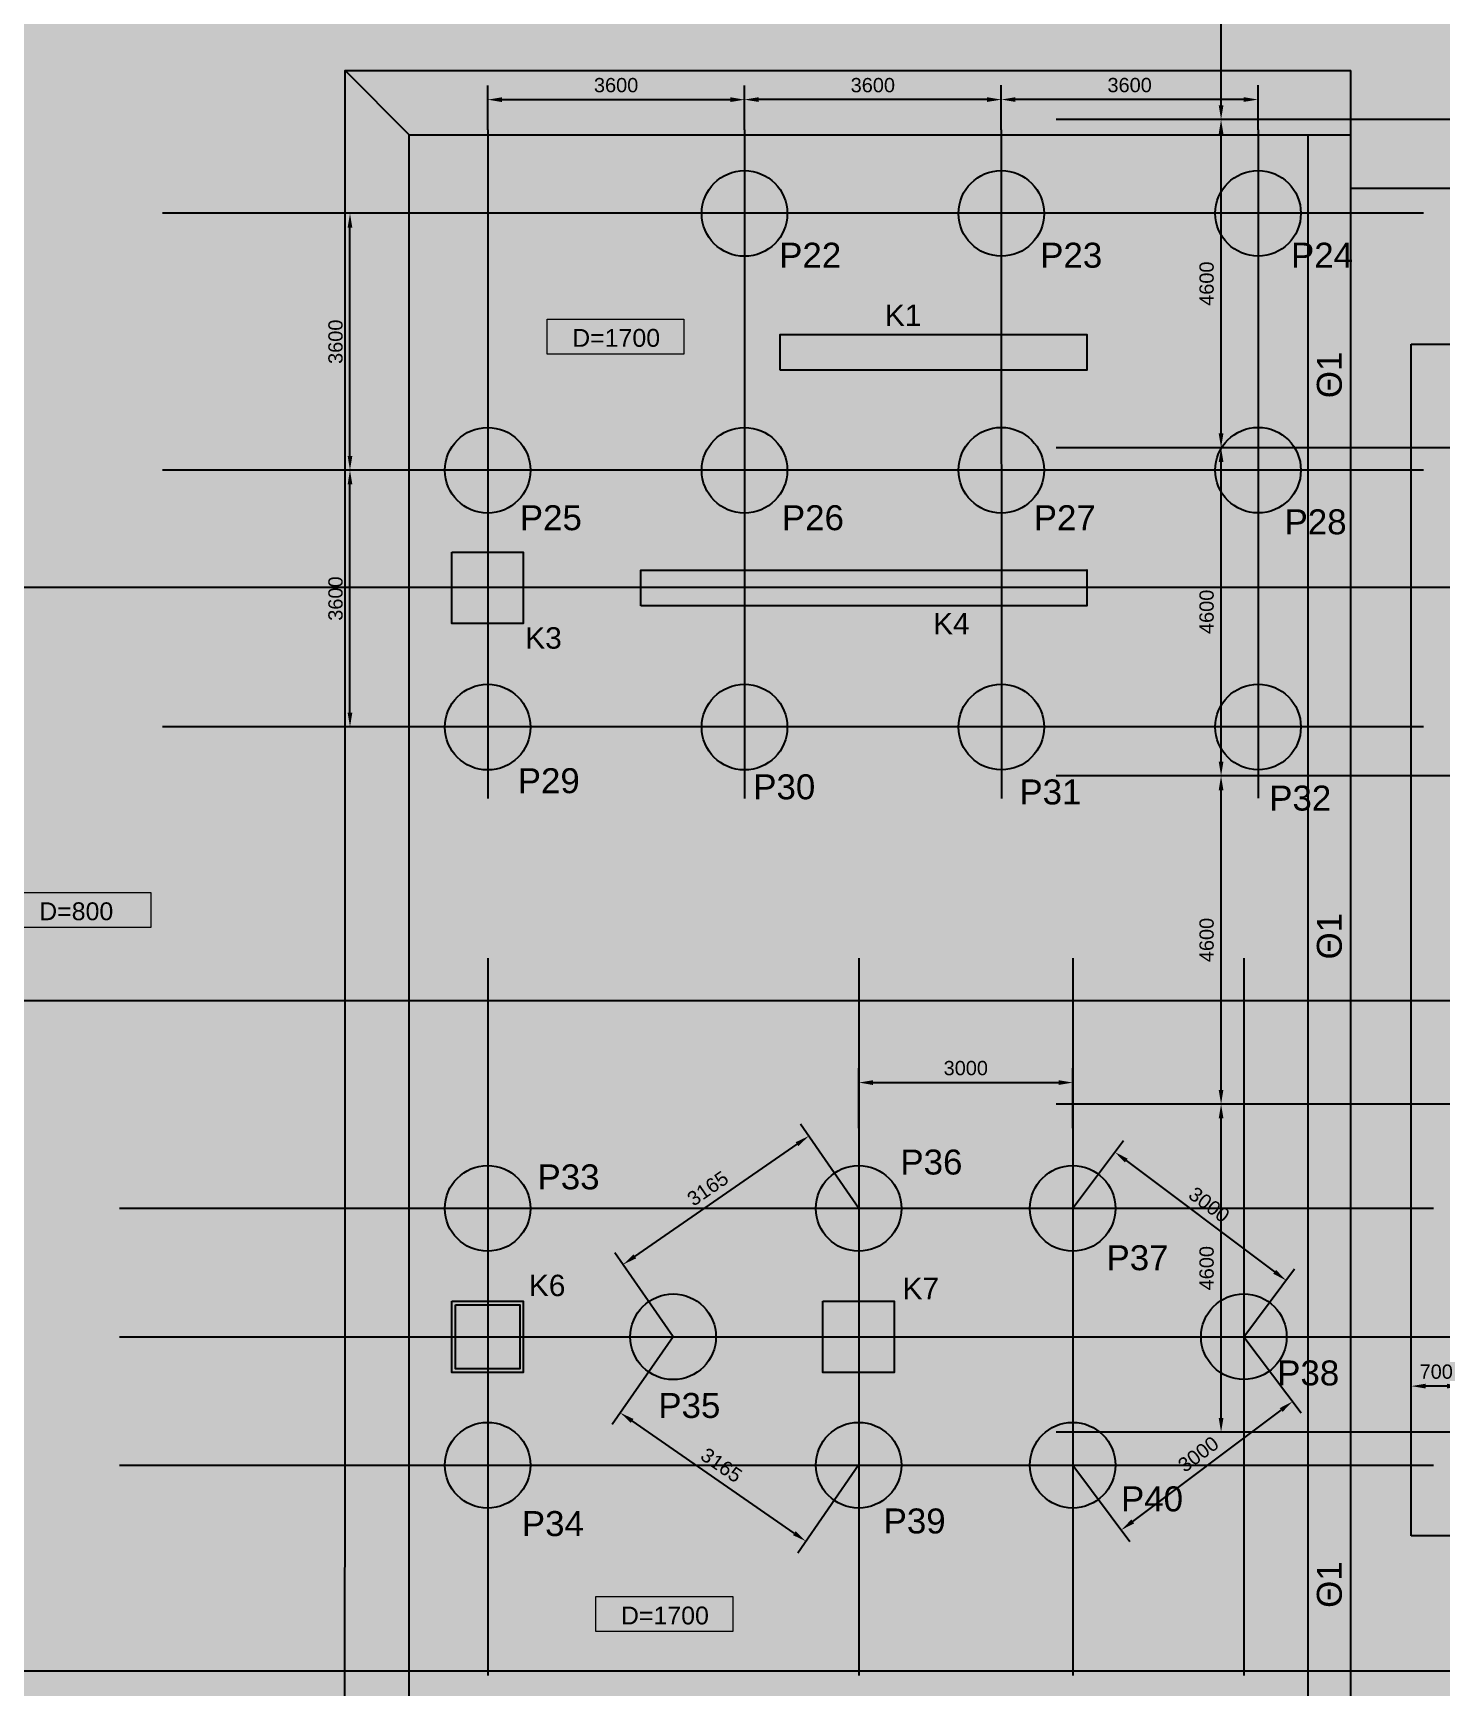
# Model space of a CAD drawing. Header units: inches. Extents: x 3 to 172, y -62 to 57.
# Drawn here: x 20.16 to 39.9, y 13.93 to 37.11 of the extents above; entities that cross this region are included whole.
import ezdxf

# ---------------------------------------------------------------- set-up
doc = ezdxf.new("R2010")
doc.units = ezdxf.units.IN
doc.header["$MEASUREMENT"] = 0
doc.linetypes.add('CENTER', pattern=[50.8, 31.75, -6.35, 6.35, -6.35])
doc.linetypes.add('HIDDEN2', pattern=[4.7625, 3.175, -1.5875])
for name, color, linetype in [('BEAMS', 3, 'Continuous'), ('COLUMNS', 3, 'Continuous'), ('COLUMNS TEXT', 3, 'Continuous'), ('PILES', 6, 'Continuous'), ('PILES 1500', 3, 'Continuous'), ('PILES AXONES', 1, 'Continuous'), ('PILES DIMENSIONS', 1, 'Continuous'), ('REINFORCEMENT', 6, 'Continuous'), ('TOMES', 3, 'Continuous')]:
    doc.layers.add(name, color=color, linetype=linetype)
doc.layers.add('COLUMN TEXT', color=3, linetype='Continuous', lineweight=0)
doc.styles.add('AG', font='arial.ttf', dxfattribs={"height": 0.8})
doc.styles.add('arial greek', font='arial.ttf')
doc.styles.get("Standard").update_dxf_attribs({"font": 'arial.ttf'})
doc.dimstyles.new('1-100', dxfattribs={"dimtxt": 0.2, "dimasz": 0.2, "dimexe": 0.2, "dimexo": 0, "dimgap": 0.1, "dimtad": 1, "dimdec": 0, "dimlfac": 1000, "dimzin": 1, "dimdsep": 46, "dimtxsty": 'arial greek', "dimcen": 0.02, "dimclrd": 1, "dimclre": 1, "dimclrt": 3, "dimadec": 3, "dimazin": 0, "dimtfac": 0.1, "dimtdec": 0, "dimtmove": 0, "dimatfit": 2, "dimfxl": 1, "dimtolj": 1, "dimtzin": 0, "dimarcsym": 0})

# ---------------------------------------------------------------- blocks, each defined once
blk = doc.blocks.new('*D37')
at = {"layer": 'DefPoints', "color": 0, "ltscale": 100, "transparency": 16777216}
for p in [(24.601, 30.983), (24.744, 30.983), (24.989, 27.383)]:
    blk.add_point(p, dxfattribs=at)
at = {"layer": 'PILES DIMENSIONS', "color": 1, "lineweight": -2, "ltscale": 100, "transparency": 16777216}
for p, q in [((24.744, 30.983), (24.401, 30.983)), ((24.601, 27.583), (24.601, 30.783)), ((24.989, 27.383), (24.401, 27.383))]:
    blk.add_line(p, q, dxfattribs=at)
at = {"layer": 'PILES DIMENSIONS', "color": 1, "ltscale": 100, "transparency": 16777216}
for points in [[(24.568, 30.783), (24.634, 30.783), (24.601, 30.983)], [(24.568, 27.583), (24.634, 27.583), (24.601, 27.383)]]:
    blk.add_solid(points, dxfattribs=at)
at = {"layer": 'PILES DIMENSIONS', "color": 3, "ltscale": 100, "transparency": 16777216, "insert": (24.399, 29.183), "char_height": 0.2, "attachment_point": 5, "rotation": 90, "style": 'arial greek'}
blk.add_mtext('\\A1;3600', dxfattribs=at)
blk = doc.blocks.new('*D38')
at = {"layer": 'DefPoints', "color": 0, "ltscale": 100, "transparency": 16777216}
for p in [(24.601, 34.583), (24.744, 34.583), (24.744, 30.983)]:
    blk.add_point(p, dxfattribs=at)
at = {"layer": 'PILES DIMENSIONS', "color": 1, "lineweight": -2, "ltscale": 100, "transparency": 16777216}
for p, q in [((24.744, 34.583), (24.401, 34.583)), ((24.601, 31.183), (24.601, 34.383)), ((24.744, 30.983), (24.401, 30.983))]:
    blk.add_line(p, q, dxfattribs=at)
at = {"layer": 'PILES DIMENSIONS', "color": 1, "ltscale": 100, "transparency": 16777216}
for points in [[(24.568, 34.383), (24.634, 34.383), (24.601, 34.583)], [(24.568, 31.183), (24.634, 31.183), (24.601, 30.983)]]:
    blk.add_solid(points, dxfattribs=at)
at = {"layer": 'PILES DIMENSIONS', "color": 3, "ltscale": 100, "transparency": 16777216, "insert": (24.399, 32.783), "char_height": 0.2, "attachment_point": 5, "rotation": 90, "style": 'arial greek'}
blk.add_mtext('\\A1;3600', dxfattribs=at)
blk = doc.blocks.new('*D39')
at = {"layer": 'DefPoints', "color": 0, "ltscale": 100, "transparency": 16777216}
for p in [(26.532, 36.176), (26.532, 35.754), (30.132, 35.754)]:
    blk.add_point(p, dxfattribs=at)
at = {"layer": 'PILES DIMENSIONS', "color": 1, "lineweight": -2, "ltscale": 100, "transparency": 16777216}
for p, q in [((26.532, 35.754), (26.532, 36.376)), ((29.932, 36.176), (26.732, 36.176)), ((30.132, 35.754), (30.132, 36.376))]:
    blk.add_line(p, q, dxfattribs=at)
at = {"layer": 'PILES DIMENSIONS', "color": 1, "ltscale": 100, "transparency": 16777216}
for points in [[(26.732, 36.21), (26.732, 36.143), (26.532, 36.176)], [(29.932, 36.21), (29.932, 36.143), (30.132, 36.176)]]:
    blk.add_solid(points, dxfattribs=at)
at = {"layer": 'PILES DIMENSIONS', "color": 3, "ltscale": 100, "transparency": 16777216, "insert": (28.332, 36.379), "char_height": 0.2, "attachment_point": 5, "style": 'arial greek'}
blk.add_mtext('\\A1;3600', dxfattribs=at)
blk = doc.blocks.new('*D40')
at = {"layer": 'DefPoints', "color": 0, "ltscale": 100, "transparency": 16777216}
for p in [(30.131, 36.177), (30.131, 35.754), (33.731, 35.754)]:
    blk.add_point(p, dxfattribs=at)
at = {"layer": 'PILES DIMENSIONS', "color": 1, "lineweight": -2, "ltscale": 100, "transparency": 16777216}
for p, q in [((30.131, 35.754), (30.131, 36.377)), ((33.531, 36.177), (30.331, 36.177)), ((33.731, 35.754), (33.731, 36.377))]:
    blk.add_line(p, q, dxfattribs=at)
at = {"layer": 'PILES DIMENSIONS', "color": 1, "ltscale": 100, "transparency": 16777216}
for points in [[(30.331, 36.211), (30.331, 36.144), (30.131, 36.177)], [(33.531, 36.211), (33.531, 36.144), (33.731, 36.177)]]:
    blk.add_solid(points, dxfattribs=at)
at = {"layer": 'PILES DIMENSIONS', "color": 3, "ltscale": 100, "transparency": 16777216, "insert": (31.931, 36.379), "char_height": 0.2, "attachment_point": 5, "style": 'arial greek'}
blk.add_mtext('\\A1;3600', dxfattribs=at)
blk = doc.blocks.new('*D41')
at = {"layer": 'DefPoints', "color": 0, "ltscale": 100, "transparency": 16777216}
for p in [(33.731, 36.178), (33.731, 35.755), (37.331, 35.755)]:
    blk.add_point(p, dxfattribs=at)
at = {"layer": 'PILES DIMENSIONS', "color": 1, "lineweight": -2, "ltscale": 100, "transparency": 16777216}
for p, q in [((33.731, 35.755), (33.731, 36.378)), ((37.131, 36.178), (33.931, 36.178)), ((37.331, 35.755), (37.331, 36.378))]:
    blk.add_line(p, q, dxfattribs=at)
at = {"layer": 'PILES DIMENSIONS', "color": 1, "ltscale": 100, "transparency": 16777216}
for points in [[(33.931, 36.211), (33.931, 36.145), (33.731, 36.178)], [(37.131, 36.211), (37.131, 36.145), (37.331, 36.178)]]:
    blk.add_solid(points, dxfattribs=at)
at = {"layer": 'PILES DIMENSIONS', "color": 3, "ltscale": 100, "transparency": 16777216, "insert": (35.531, 36.38), "char_height": 0.2, "attachment_point": 5, "style": 'arial greek'}
blk.add_mtext('\\A1;3600', dxfattribs=at)
blk = doc.blocks.new('*D42')
at = {"layer": 'DefPoints', "color": 0, "ltscale": 100, "transparency": 16777216}
for p in [(34.734, 22.399), (31.734, 21.76), (34.734, 21.76)]:
    blk.add_point(p, dxfattribs=at)
at = {"layer": 'PILES DIMENSIONS', "color": 1, "lineweight": -2, "ltscale": 100, "transparency": 16777216}
for p, q in [((31.734, 21.76), (31.734, 22.599)), ((34.734, 21.76), (34.734, 22.599)), ((31.934, 22.399), (34.534, 22.399))]:
    blk.add_line(p, q, dxfattribs=at)
at = {"layer": 'PILES DIMENSIONS', "color": 1, "ltscale": 100, "transparency": 16777216}
for points in [[(31.934, 22.432), (31.934, 22.365), (31.734, 22.399)], [(34.534, 22.432), (34.534, 22.365), (34.734, 22.399)]]:
    blk.add_solid(points, dxfattribs=at)
at = {"layer": 'PILES DIMENSIONS', "color": 3, "ltscale": 100, "transparency": 16777216, "insert": (33.234, 22.601), "char_height": 0.2, "attachment_point": 5, "style": 'arial greek'}
blk.add_mtext('\\A1;3000', dxfattribs=at)
blk = doc.blocks.new('*D43')
at = {"layer": 'DefPoints', "color": 0, "ltscale": 100, "transparency": 16777216}
for p in [(31.033, 21.65), (31.734, 20.636), (29.131, 18.836)]:
    blk.add_point(p, dxfattribs=at)
at = {"layer": 'PILES DIMENSIONS', "color": 1, "lineweight": -2, "ltscale": 100, "transparency": 16777216}
for p, q in [((31.734, 20.636), (30.919, 21.814)), ((28.595, 19.963), (30.868, 21.536)), ((29.131, 18.836), (28.316, 20.013))]:
    blk.add_line(p, q, dxfattribs=at)
at = {"layer": 'PILES DIMENSIONS', "color": 1, "ltscale": 100, "transparency": 16777216}
for points in [[(30.849, 21.563), (30.887, 21.508), (31.033, 21.65)], [(28.576, 19.99), (28.614, 19.935), (28.43, 19.849)]]:
    blk.add_solid(points, dxfattribs=at)
at = {"layer": 'PILES DIMENSIONS', "color": 3, "ltscale": 100, "transparency": 16777216, "insert": (29.617, 20.915), "char_height": 0.2, "attachment_point": 5, "rotation": 34.6809, "style": 'arial greek'}
blk.add_mtext('\\A1;3165', dxfattribs=at)
blk = doc.blocks.new('*D18')
at = {"layer": 'DefPoints', "color": 0, "ltscale": 100, "transparency": 16777216}
for p in [(36.813, 22.097), (37.505, 22.097), (37.505, 17.497)]:
    blk.add_point(p, dxfattribs=at)
at = {"layer": 'PILES DIMENSIONS', "color": 1, "lineweight": -2, "ltscale": 100, "transparency": 16777216}
for p, q in [((37.505, 22.097), (36.613, 22.097)), ((36.813, 17.697), (36.813, 21.897)), ((37.505, 17.497), (36.613, 17.497))]:
    blk.add_line(p, q, dxfattribs=at)
at = {"layer": 'PILES DIMENSIONS', "color": 1, "ltscale": 100, "transparency": 16777216}
for points in [[(36.78, 21.897), (36.846, 21.897), (36.813, 22.097)], [(36.78, 17.697), (36.846, 17.697), (36.813, 17.497)]]:
    blk.add_solid(points, dxfattribs=at)
at = {"layer": 'PILES DIMENSIONS', "color": 3, "ltscale": 100, "transparency": 16777216, "insert": (36.611, 19.797), "char_height": 0.2, "attachment_point": 5, "rotation": 90, "style": 'arial greek'}
blk.add_mtext('\\A1;4600', dxfattribs=at)
blk = doc.blocks.new('*D19')
at = {"layer": 'DefPoints', "color": 0, "ltscale": 100, "transparency": 16777216}
for p in [(36.813, 26.697), (37.505, 26.697), (37.505, 22.097)]:
    blk.add_point(p, dxfattribs=at)
at = {"layer": 'PILES DIMENSIONS', "color": 1, "lineweight": -2, "ltscale": 100, "transparency": 16777216}
for p, q in [((37.505, 26.697), (36.613, 26.697)), ((36.813, 22.297), (36.813, 26.497)), ((37.505, 22.097), (36.613, 22.097))]:
    blk.add_line(p, q, dxfattribs=at)
at = {"layer": 'PILES DIMENSIONS', "color": 1, "ltscale": 100, "transparency": 16777216}
for points in [[(36.78, 26.497), (36.846, 26.497), (36.813, 26.697)], [(36.78, 22.297), (36.846, 22.297), (36.813, 22.097)]]:
    blk.add_solid(points, dxfattribs=at)
at = {"layer": 'PILES DIMENSIONS', "color": 3, "ltscale": 100, "transparency": 16777216, "insert": (36.611, 24.397), "char_height": 0.2, "attachment_point": 5, "rotation": 90, "style": 'arial greek'}
blk.add_mtext('\\A1;4600', dxfattribs=at)
blk = doc.blocks.new('*D20')
at = {"layer": 'DefPoints', "color": 0, "ltscale": 100, "transparency": 16777216}
for p in [(36.813, 31.297), (37.505, 31.297), (37.505, 26.697)]:
    blk.add_point(p, dxfattribs=at)
at = {"layer": 'PILES DIMENSIONS', "color": 1, "lineweight": -2, "ltscale": 100, "transparency": 16777216}
for p, q in [((37.505, 31.297), (36.613, 31.297)), ((36.813, 26.897), (36.813, 31.097)), ((37.505, 26.697), (36.613, 26.697))]:
    blk.add_line(p, q, dxfattribs=at)
at = {"layer": 'PILES DIMENSIONS', "color": 1, "ltscale": 100, "transparency": 16777216}
for points in [[(36.78, 31.097), (36.846, 31.097), (36.813, 31.297)], [(36.78, 26.897), (36.846, 26.897), (36.813, 26.697)]]:
    blk.add_solid(points, dxfattribs=at)
at = {"layer": 'PILES DIMENSIONS', "color": 3, "ltscale": 100, "transparency": 16777216, "insert": (36.611, 28.997), "char_height": 0.2, "attachment_point": 5, "rotation": 90, "style": 'arial greek'}
blk.add_mtext('\\A1;4600', dxfattribs=at)
blk = doc.blocks.new('*D21')
at = {"layer": 'DefPoints', "color": 0, "ltscale": 100, "transparency": 16777216}
for p in [(36.813, 35.897), (37.505, 35.897), (37.505, 31.297)]:
    blk.add_point(p, dxfattribs=at)
at = {"layer": 'PILES DIMENSIONS', "color": 1, "lineweight": -2, "ltscale": 100, "transparency": 16777216}
for p, q in [((37.505, 35.897), (36.613, 35.897)), ((36.813, 31.497), (36.813, 35.697)), ((37.505, 31.297), (36.613, 31.297))]:
    blk.add_line(p, q, dxfattribs=at)
at = {"layer": 'PILES DIMENSIONS', "color": 1, "ltscale": 100, "transparency": 16777216}
for points in [[(36.78, 35.697), (36.846, 35.697), (36.813, 35.897)], [(36.78, 31.497), (36.846, 31.497), (36.813, 31.297)]]:
    blk.add_solid(points, dxfattribs=at)
at = {"layer": 'PILES DIMENSIONS', "color": 3, "ltscale": 100, "transparency": 16777216, "insert": (36.611, 33.597), "char_height": 0.2, "attachment_point": 5, "rotation": 90, "style": 'arial greek'}
blk.add_mtext('\\A1;4600', dxfattribs=at)
blk = doc.blocks.new('*D22')
at = {"layer": 'DefPoints', "color": 0, "ltscale": 100, "transparency": 16777216}
for p in [(36.813, 40.497), (37.505, 40.497), (37.505, 35.897)]:
    blk.add_point(p, dxfattribs=at)
at = {"layer": 'PILES DIMENSIONS', "color": 1, "lineweight": -2, "ltscale": 100, "transparency": 16777216}
for p, q in [((37.505, 40.497), (36.613, 40.497)), ((36.813, 36.097), (36.813, 40.297)), ((37.505, 35.897), (36.613, 35.897))]:
    blk.add_line(p, q, dxfattribs=at)
at = {"layer": 'PILES DIMENSIONS', "color": 1, "ltscale": 100, "transparency": 16777216}
for points in [[(36.78, 40.297), (36.846, 40.297), (36.813, 40.497)], [(36.78, 36.097), (36.846, 36.097), (36.813, 35.897)]]:
    blk.add_solid(points, dxfattribs=at)
at = {"layer": 'PILES DIMENSIONS', "color": 3, "ltscale": 100, "transparency": 16777216, "insert": (36.611, 38.197), "char_height": 0.2, "attachment_point": 5, "rotation": 90, "style": 'arial greek'}
blk.add_mtext('\\A1;4600', dxfattribs=at)
blk = doc.blocks.new('*D26')
at = {"layer": 'DefPoints', "color": 0, "ltscale": 100, "transparency": 16777216}
for p in [(39.479, 18.144), (39.479, 17.497), (40.179, 17.497)]:
    blk.add_point(p, dxfattribs=at)
at = {"layer": 'PILES DIMENSIONS', "color": 1, "lineweight": -2, "ltscale": 100, "transparency": 16777216}
for p, q in [((39.479, 17.497), (39.479, 18.344)), ((40.179, 17.497), (40.179, 18.344)), ((39.979, 18.144), (39.679, 18.144))]:
    blk.add_line(p, q, dxfattribs=at)
at = {"layer": 'PILES DIMENSIONS', "color": 1, "ltscale": 100, "transparency": 16777216}
for points in [[(39.679, 18.177), (39.679, 18.111), (39.479, 18.144)], [(39.979, 18.177), (39.979, 18.111), (40.179, 18.144)]]:
    blk.add_solid(points, dxfattribs=at)
at = {"layer": 'PILES DIMENSIONS', "color": 3, "ltscale": 100, "transparency": 16777216, "insert": (39.829, 18.346), "char_height": 0.2, "attachment_point": 5, "style": 'arial greek'}
blk.add_mtext('\\A1;700', dxfattribs=at)
blk = doc.blocks.new('*D34')
at = {"layer": 'DefPoints', "color": 0, "ltscale": 100, "transparency": 16777216}
for p in [(34.732, 20.636), (37.724, 19.626), (37.132, 18.836)]:
    blk.add_point(p, dxfattribs=at)
at = {"layer": 'PILES DIMENSIONS', "color": 1, "lineweight": -2, "ltscale": 100, "transparency": 16777216}
for p, q in [((34.732, 20.636), (35.444, 21.585)), ((35.484, 21.305), (37.564, 19.746)), ((37.132, 18.836), (37.844, 19.786))]:
    blk.add_line(p, q, dxfattribs=at)
at = {"layer": 'PILES DIMENSIONS', "color": 1, "ltscale": 100, "transparency": 16777216}
for points in [[(35.504, 21.332), (35.464, 21.279), (35.324, 21.425)], [(37.584, 19.773), (37.544, 19.719), (37.724, 19.626)]]:
    blk.add_solid(points, dxfattribs=at)
at = {"layer": 'PILES DIMENSIONS', "color": 3, "ltscale": 100, "transparency": 16777216, "insert": (36.646, 20.687), "char_height": 0.2, "attachment_point": 5, "rotation": 323.1452, "style": 'arial greek'}
blk.add_mtext('\\A1;3000', dxfattribs=at)
blk = doc.blocks.new('*D35')
at = {"layer": 'DefPoints', "color": 0, "ltscale": 100, "transparency": 16777216}
for p in [(37.133, 18.837), (37.815, 17.929), (34.734, 17.036)]:
    blk.add_point(p, dxfattribs=at)
at = {"layer": 'PILES DIMENSIONS', "color": 1, "lineweight": -2, "ltscale": 100, "transparency": 16777216}
for p, q in [((37.133, 18.837), (37.935, 17.769)), ((35.575, 16.248), (37.655, 17.809)), ((34.734, 17.036), (35.536, 15.968))]:
    blk.add_line(p, q, dxfattribs=at)
at = {"layer": 'PILES DIMENSIONS', "color": 1, "ltscale": 100, "transparency": 16777216}
for points in [[(37.635, 17.836), (37.675, 17.783), (37.815, 17.929)], [(35.555, 16.275), (35.595, 16.221), (35.416, 16.128)]]:
    blk.add_solid(points, dxfattribs=at)
at = {"layer": 'PILES DIMENSIONS', "color": 3, "ltscale": 100, "transparency": 16777216, "insert": (36.494, 17.19), "char_height": 0.2, "attachment_point": 5, "rotation": 36.9023, "style": 'arial greek'}
blk.add_mtext('\\A1;3000', dxfattribs=at)
blk = doc.blocks.new('*D36')
at = {"layer": 'DefPoints', "color": 0, "ltscale": 100, "transparency": 16777216}
for p in [(29.13, 18.837), (28.392, 17.77), (31.732, 17.036)]:
    blk.add_point(p, dxfattribs=at)
at = {"layer": 'PILES DIMENSIONS', "color": 1, "lineweight": -2, "ltscale": 100, "transparency": 16777216}
for p, q in [((29.13, 18.837), (28.278, 17.606)), ((30.83, 16.083), (28.556, 17.656)), ((31.732, 17.036), (30.88, 15.804))]:
    blk.add_line(p, q, dxfattribs=at)
at = {"layer": 'PILES DIMENSIONS', "color": 1, "ltscale": 100, "transparency": 16777216}
for points in [[(28.575, 17.684), (28.537, 17.629), (28.392, 17.77)], [(30.849, 16.11), (30.811, 16.055), (30.994, 15.969)]]:
    blk.add_solid(points, dxfattribs=at)
at = {"layer": 'PILES DIMENSIONS', "color": 3, "ltscale": 100, "transparency": 16777216, "insert": (29.808, 17.036), "char_height": 0.2, "attachment_point": 5, "rotation": 325.314, "style": 'arial greek'}
blk.add_mtext('\\A1;3165', dxfattribs=at)

msp = doc.modelspace()

# ---------------------------------------------------------------- hatches: boundary and pattern name
at = {"layer": 'BEAMS'}
h = msp.add_hatch(color=256, dxfattribs=at)
h.dxf.hatch_style = 1
h.paths.add_polyline_path([(33.9776, 18.8364), (32.2288, 18.8364), (32.2288, 18.582), (33.9776, 18.5822)])
h.paths.add_polyline_path([(33.9777, 19.0822), (32.2288, 19.082), (32.2288, 18.8364), (33.9776, 18.8364)])
h.paths.add_polyline_path([(34.6777, 19.0822), (33.9777, 19.0822), (33.9776, 18.8364), (34.6776, 18.8364)])
h.paths.add_polyline_path([(34.6776, 18.8364), (33.9776, 18.8364), (33.9776, 18.5822), (34.6776, 18.5822)])
at = {"layer": 'COLUMNS', "ltscale": 10}
h = msp.add_hatch(color=3, dxfattribs=at)
h.dxf.hatch_style = 1
h.paths.add_polyline_path([(30.6302, 32.3856), (30.6302, 32.8856), (34.9302, 32.8856), (34.9302, 32.3856)])
h.paths.add_polyline_path([(28.6805, 29.0804), (28.6804, 29.5865), (34.9302, 29.5856), (34.9302, 29.0804)])
at = {"layer": 'COLUMNS', "ltscale": 100}
h = msp.add_hatch(color=3, dxfattribs=at)
h.dxf.hatch_style = 1
h.paths.add_polyline_path([(26.0302, 29.8356), (27.0302, 29.8356), (27.0302, 28.8356), (26.0302, 28.8356)])
at = {"layer": 'COLUMNS', "ltscale": 10}
h = msp.add_hatch(color=3, dxfattribs=at)
h.dxf.hatch_style = 1
h.paths.add_polyline_path([(26.0302, 19.3356), (27.0304, 19.3356), (27.0304, 18.3356), (26.0302, 18.3356)])
h = msp.add_hatch(color=3, dxfattribs=at)
h.dxf.hatch_style = 1
h.paths.add_polyline_path([(31.2286, 19.3356), (32.2288, 19.3356), (32.2288, 18.3356), (31.2286, 18.3356)])
at = {"layer": 'PILES 1500', "ltscale": 100, "true_color": 0xc8c92d}
h = msp.add_hatch(color=52, dxfattribs=at)
h.dxf.hatch_style = 1
edge = h.paths.add_edge_path()
edge.add_arc((30.132, 34.5812), 0.6, 0, 360)
h = msp.add_hatch(color=52, dxfattribs=at)
h.dxf.hatch_style = 1
edge = h.paths.add_edge_path()
edge.add_arc((33.732, 34.5803), 0.6, 0, 360)
h = msp.add_hatch(color=52, dxfattribs=at)
h.dxf.hatch_style = 1
edge = h.paths.add_edge_path()
edge.add_arc((37.332, 34.5812), 0.6, 0, 360)
h = msp.add_hatch(color=52, dxfattribs=at)
h.dxf.hatch_style = 1
edge = h.paths.add_edge_path()
edge.add_arc((26.532, 30.9786), 0.6, 0, 360)
h = msp.add_hatch(color=52, dxfattribs=at)
h.dxf.hatch_style = 1
edge = h.paths.add_edge_path()
edge.add_arc((30.132, 30.9795), 0.6, 0, 360)
h = msp.add_hatch(color=52, dxfattribs=at)
h.dxf.hatch_style = 1
edge = h.paths.add_edge_path()
edge.add_arc((33.7328, 30.9812), 0.6, 0, 360)
h = msp.add_hatch(color=52, dxfattribs=at)
h.dxf.hatch_style = 1
edge = h.paths.add_edge_path()
edge.add_arc((37.3328, 30.9812), 0.6, 0, 360)
h = msp.add_hatch(color=52, dxfattribs=at)
h.dxf.hatch_style = 1
edge = h.paths.add_edge_path()
edge.add_arc((26.5322, 27.3812), 0.6, 0, 360)
h = msp.add_hatch(color=52, dxfattribs=at)
h.dxf.hatch_style = 1
edge = h.paths.add_edge_path()
edge.add_arc((30.132, 27.3795), 0.6, 0, 360)
h = msp.add_hatch(color=52, dxfattribs=at)
h.dxf.hatch_style = 1
edge = h.paths.add_edge_path()
edge.add_arc((33.7337, 27.3812), 0.6, 0, 360)
h = msp.add_hatch(color=52, dxfattribs=at)
h.dxf.hatch_style = 1
edge = h.paths.add_edge_path()
edge.add_arc((37.332, 27.3812), 0.6, 0, 360)
at = {"layer": 'PILES 1500', "ltscale": 100, "true_color": 0xadddf7}
h = msp.add_hatch(color=141, dxfattribs=at)
h.dxf.hatch_style = 1
edge = h.paths.add_edge_path()
edge.add_arc((26.5305, 20.6355), 0.6, 0, 360)
at = {"layer": 'PILES 1500', "ltscale": 100, "true_color": 0xf8991e}
h = msp.add_hatch(color=30, dxfattribs=at)
h.dxf.hatch_style = 1
edge = h.paths.add_edge_path()
edge.add_arc((31.7322, 20.6355), 0.6, 0, 360)
h = msp.add_hatch(color=30, dxfattribs=at)
h.dxf.hatch_style = 1
edge = h.paths.add_edge_path()
edge.add_arc((34.734, 20.6355), 0.6, 0, 360)
at = {"layer": 'PILES 1500', "ltscale": 100, "true_color": 0xadddf7}
h = msp.add_hatch(color=141, dxfattribs=at)
h.dxf.hatch_style = 1
edge = h.paths.add_edge_path()
edge.add_arc((29.1296, 18.8347), 0.6, 0, 360)
at = {"layer": 'PILES 1500', "ltscale": 100, "true_color": 0xf8991e}
h = msp.add_hatch(color=30, dxfattribs=at)
h.dxf.hatch_style = 1
edge = h.paths.add_edge_path()
edge.add_arc((29.1296, 18.8347), 0.6, 0, 360)
h = msp.add_hatch(color=30, dxfattribs=at)
h.dxf.hatch_style = 1
edge = h.paths.add_edge_path()
edge.add_arc((37.1324, 18.8364), 0.6, 0, 360)
at = {"layer": 'PILES 1500', "ltscale": 100, "true_color": 0xadddf7}
h = msp.add_hatch(color=141, dxfattribs=at)
h.dxf.hatch_style = 1
edge = h.paths.add_edge_path()
edge.add_arc((26.5305, 17.0364), 0.6, 0, 360)
at = {"layer": 'PILES 1500', "ltscale": 100, "true_color": 0xf8991e}
h = msp.add_hatch(color=30, dxfattribs=at)
h.dxf.hatch_style = 1
edge = h.paths.add_edge_path()
edge.add_arc((31.7322, 17.0355), 0.6, 0, 360)
h = msp.add_hatch(color=30, dxfattribs=at)
h.dxf.hatch_style = 1
edge = h.paths.add_edge_path()
edge.add_arc((34.734, 17.0355), 0.6, 0, 360)
at = {"layer": 'PILES DIMENSIONS', "ltscale": 100, "true_color": 0xafd9aa}
h = msp.add_hatch(color=9, dxfattribs=at)
h.dxf.hatch_style = 1
h.paths.add_polyline_path([(25.4305, 7.7322), (25.4322, 35.683), (50.429, 35.683), (50.4482, 40.2222), (57.2725, 40.1934), (57.3184, 51.042), (15.112, 51.0421), (15.3825, 7.7323)])
at = {"layer": 'PILES DIMENSIONS', "ltscale": 100, "true_color": 0xfeeab9}
h = msp.add_hatch(color=254, dxfattribs=at)
h.dxf.hatch_style = 1
h.paths.add_polyline_path([(50.0298, 13.2158), (38.6319, 13.2158), (38.6319, 35.683), (25.4322, 35.683), (25.4322, 7.7322), (25.4322, 7.4319), (50.0291, 7.4288)])
at = {"layer": 'PILES DIMENSIONS', "ltscale": 100, "true_color": 0xafd9aa}
h = msp.add_hatch(color=9, dxfattribs=at)
h.dxf.hatch_style = 1
h.paths.add_polyline_path([(38.6319, 35.683), (50.429, 35.683), (50.429, 34.9358), (38.6319, 34.9358)])
at = {"layer": 'PILES DIMENSIONS', "ltscale": 100, "true_color": 0x9898cc}
h = msp.add_hatch(color=253, dxfattribs=at)
h.dxf.hatch_style = 1
h.paths.add_polyline_path([(50.429, 34.9358), (38.6319, 34.9358), (38.6319, 13.2172), (50.0298, 13.2172), (50.0298, 18.7356), (45.6302, 18.7356), (45.6302, 34.7358), (50.429, 34.7358)])

# ---------------------------------------------------------------- linework, layer by layer
at = {"layer": 'COLUMNS', "ltscale": 5}
for points in [[(30.6302, 32.3856), (30.6302, 32.8856), (34.9302, 32.8856), (34.9302, 32.3856)], [(30.6302, 32.3856), (30.6302, 32.8856), (34.9302, 32.8856), (34.9302, 32.3856)], [(28.6804, 29.0804), (28.6804, 29.5804), (34.9302, 29.5856), (34.9302, 29.0856)], [(28.6804, 29.0804), (28.6804, 29.5804), (34.9302, 29.5804), (34.9302, 29.0804)]]:
    msp.add_lwpolyline(points, close=True, dxfattribs=at)
at = {"layer": 'COLUMNS', "linetype": 'Continuous'}
for points in [[(26.0302, 29.8356), (27.0302, 29.8356), (27.0302, 28.8356), (26.0302, 28.8356)], [(26.0302, 29.8356), (27.0302, 29.8356), (27.0302, 28.8356), (26.0302, 28.8356)], [(26.0302, 19.3356), (27.0302, 19.3356), (27.0302, 18.3356), (26.0302, 18.3356)], [(26.0802, 19.2856), (26.9802, 19.2856), (26.9802, 18.3856), (26.0802, 18.3856)], [(31.2286, 19.3356), (32.2288, 19.3356), (32.2288, 18.3356), (31.2286, 18.3356)]]:
    msp.add_lwpolyline(points, close=True, dxfattribs=at)
at = {"layer": 'PILES', "color": 1, "linetype": 'Continuous', "lineweight": 15, "ltscale": 4}
for points in [[(27.3631, 33.1018), (29.2833, 33.1018), (29.2833, 32.6107), (27.3631, 32.6107)], [(19.8909, 25.0644), (21.8112, 25.0644), (21.8112, 24.5733), (19.8909, 24.5733)], [(28.047, 15.1935), (29.9672, 15.1935), (29.9672, 14.7024), (28.047, 14.7024)]]:
    msp.add_lwpolyline(points, close=True, dxfattribs=at)
at = {"layer": 'PILES 1500', "ltscale": 100}
for centre in [(30.132, 34.5812), (33.7319, 34.5821), (37.3319, 34.583), (26.5317, 30.9812), (30.132, 30.9812), (33.7319, 30.9821), (37.3319, 30.983), (26.5317, 27.3812), (30.132, 27.3812), (33.7319, 27.3821), (37.3319, 27.383), (26.5305, 20.6355), (31.7322, 20.6355), (34.7322, 20.6355), (29.1313, 18.8355), (37.1324, 18.8364), (26.5305, 17.0355), (31.7322, 17.0355), (34.7322, 17.0355)]:
    msp.add_circle(centre, 0.6, dxfattribs=at)
at = {"layer": 'PILES AXONES', "color": 11, "linetype": 'CENTER', "ltscale": 20, "true_color": 0xf27172}
for points in [[(26.5317, 35.7526), (26.534, 26.3807)], [(30.1317, 35.7535), (30.134, 26.3816)], [(33.7317, 35.7544), (33.734, 26.3825)], [(54.7362, 35.8973), (34.5018, 35.8973)], [(37.3317, 35.7553), (37.334, 26.3834)], [(39.6498, 34.583), (21.9732, 34.583)], [(54.7362, 31.2973), (34.5018, 31.2973)], [(39.6498, 30.983), (21.9732, 30.983)], [(39.6498, 27.383), (21.9732, 27.383)], [(54.7362, 26.6973), (34.5018, 26.6973)], [(26.5322, 24.1409), (26.5322, 14.0863)], [(31.734, 24.1409), (31.734, 14.0863)], [(34.734, 24.1409), (34.734, 14.0863)], [(37.1328, 24.1409), (37.1328, 14.0863)], [(54.7362, 22.0973), (34.5018, 22.0973)], [(21.3716, 20.6364), (39.7895, 20.6364)], [(21.3716, 18.8364), (39.7895, 18.8364)], [(39.7895, 18.8364), (43.7901, 18.8364)], [(54.7362, 17.4973), (34.5018, 17.4973)], [(21.3716, 17.0364), (39.7895, 17.0364)]]:
    msp.add_lwpolyline(points, dxfattribs=at)
at = {"layer": 'PILES DIMENSIONS', "color": 8, "ltscale": 100}
for points in [[(24.5305, 7.7322), (24.5305, 12.4301), (24.5312, 18.7793), (24.5322, 27.5347), (24.5322, 31.3509), (24.5322, 36.583), (38.6319, 36.583)], [(25.4322, 35.683), (24.5322, 36.583)], [(38.6319, 35.683), (38.6319, 36.583)]]:
    msp.add_lwpolyline(points, dxfattribs=at)
at = {"layer": 'PILES DIMENSIONS', "color": 3, "ltscale": 100}
for points in [[(25.4305, 7.7322), (25.4305, 12.4301), (25.4312, 18.7792), (25.4322, 27.5346), (25.4322, 31.3509), (25.4322, 35.683), (38.6319, 35.683)], [(50.0298, 13.2158), (38.6319, 13.2172), (38.6319, 35.683)], [(38.6319, 34.9358), (50.4289, 34.9358)], [(25.4305, 12.4301), (25.4322, 27.5346)]]:
    msp.add_lwpolyline(points, dxfattribs=at)
at = {"layer": 'REINFORCEMENT', "linetype": 'HIDDEN2', "ltscale": 150}
for points in [[(39.4787, 32.7473), (43.0787, 32.7473), (43.0787, 37.3473), (46.8287, 37.3473), (46.8287, 41.9473)], [(49.1807, 16.0473), (39.4787, 16.0473), (39.4787, 32.7473)]]:
    msp.add_lwpolyline(points, dxfattribs=at)
at = {"layer": 'REINFORCEMENT', "color": 1, "linetype": 'HIDDEN2', "ltscale": 150}
msp.add_lwpolyline([(50.0298, 12.6158), (38.0319, 12.6173), (38.0319, 35.683)], dxfattribs=at)
at = {"layer": 'TOMES', "color": 2, "ltscale": 100}
for points in [[(63.5241, 28.7379), (63.5241, 26.6973), (43.3324, 26.6973), (43.3324, 29.3364), (10.8639, 29.3364), (10.8639, 31.6919)], [(63.5467, 25.5307), (63.5467, 23.545), (10.8906, 23.545), (10.8906, 25.7292)], [(63.5467, 16.1341), (63.5467, 14.1484), (10.8906, 14.1484), (10.8906, 16.3327)]]:
    msp.add_lwpolyline(points, dxfattribs=at)

# ---------------------------------------------------------------- texts
at = {"layer": 'COLUMN TEXT', "lineweight": -3, "char_height": 0.25, "attachment_point": 1}
for s, insert in [('D=1700', (27.7157, 32.9623)), ('D=800', (20.2436, 24.9249)), ('D=1700', (28.3996, 15.054))]:
    msp.add_mtext_dynamic_manual_height_columns(s, width=1376.999202, gutter_width=2500, heights=[0], dxfattribs=dict(at, insert=insert))
at = {"layer": 'COLUMNS TEXT', "color": 3, "linetype": 'Continuous', "ltscale": 0.5, "style": 'AG'}
for s, p in [('K1', (32.1001, 33.0036)), ('K4', (32.7756, 28.6819)), ('K3', (27.0582, 28.4811)), ('K6', (27.1089, 19.4054)), ('K7', (32.3463, 19.3629))]:
    msp.add_text(s, height=0.3, dxfattribs=at).set_placement(p)
at = {"layer": 'PILES', "linetype": 'Continuous', "lineweight": 15, "ltscale": 4}
for s, p in [('P22', (30.6178, 33.8211)), ('P23', (34.2771, 33.8211)), ('P24', (37.7934, 33.8211)), ('P25', (26.9818, 30.1414)), ('P26', (30.656, 30.1414)), ('P27', (34.1867, 30.1414)), ('P28', (37.703, 30.084)), ('P29', (26.9531, 26.4554)), ('P30', (30.2541, 26.3693)), ('P31', (33.9857, 26.2976)), ('P32', (37.4877, 26.2116)), ('P36', (32.3172, 21.1098)), ('P33', (27.2299, 20.902)), ('P37', (35.2066, 19.7689)), ('P38', (37.5996, 18.1538)), ('P35', (28.9236, 17.6978)), ('P40', (35.41, 16.3888)), ('P34', (27.0102, 16.0425)), ('P39', (32.0821, 16.0788))]:
    msp.add_text(s, height=0.35, dxfattribs=at).set_placement(p)
for p in [(38.5056, 31.9921), (38.5056, 24.1249), (38.5056, 15.0358)]:
    msp.add_text('Θ1', height=0.35, rotation=90, dxfattribs=at).set_placement(p)

# ---------------------------------------------------------------- dimensions: what is measured, and where the dimension line sits
at = {"layer": 'PILES DIMENSIONS', "ltscale": 100}
for base, p1, p2, picture, middle in [((36.8129, 40.4973), (37.5051, 35.8973), (37.5051, 40.4973), '*D22', (36.6108, 38.1973)), ((36.8129, 35.8973), (37.5051, 31.2973), (37.5051, 35.8973), '*D21', (36.6108, 33.5973)), ((24.6009, 34.583), (24.7438, 30.983), (24.7438, 34.583), '*D38', (24.3987, 32.783)), ((36.8129, 31.2973), (37.5051, 26.6973), (37.5051, 31.2973), '*D20', (36.6108, 28.9973)), ((24.6009, 30.983), (24.9888, 27.383), (24.7438, 30.983), '*D37', (24.3987, 29.183)), ((36.8129, 26.6973), (37.5051, 22.0973), (37.5051, 26.6973), '*D19', (36.6108, 24.3973)), ((36.8129, 22.0973), (37.5051, 17.4973), (37.5051, 22.0973), '*D18', (36.6108, 19.7973))]:
    dim = msp.add_linear_dim(base=base, p1=p1, p2=p2, angle=90, dimstyle='1-100', override={"dimfxl": 0.18, "dimarcsym": 2}, dxfattribs=at)
    dim.commit()
    dim.dimension.update_dxf_attribs({"geometry": picture, "text_midpoint": middle})
for base, p1, p2, picture, middle in [((26.5317, 36.1764), (30.1317, 35.7535), (26.5317, 35.7535), '*D39', (28.3317, 36.3785)), ((30.1312, 36.1772), (33.7312, 35.7544), (30.1312, 35.7544), '*D40', (31.9312, 36.3794)), ((33.7312, 36.1781), (37.3312, 35.7553), (33.7312, 35.7553), '*D41', (35.5312, 36.3803)), ((39.4787, 18.144), (40.1787, 17.4973), (39.4787, 17.4973), '*D26', (39.8287, 18.3461))]:
    dim = msp.add_linear_dim(base=base, p1=p1, p2=p2, dimstyle='1-100', override={"dimfxl": 0.18, "dimarcsym": 2}, dxfattribs=at)
    dim.commit()
    dim.dimension.update_dxf_attribs({"geometry": picture, "text_midpoint": middle})
for p1, p2, distance, picture, middle in [((31.734, 21.7595), (34.734, 21.7595), 0.639, '*D42', (33.234, 22.6007)), ((29.1313, 18.8355), (31.734, 20.6364), 1.2321, '*D43', (29.6165, 20.9155))]:
    dim = msp.add_aligned_dim(p1=p1, p2=p2, distance=distance, dimstyle='1-100', override={"dimfxl": 0.18, "dimarcsym": 2}, dxfattribs=at)
    dim.commit()
    dim.dimension.update_dxf_attribs({"geometry": picture, "text_midpoint": middle})
at = {"layer": 'PILES DIMENSIONS', "color": 3, "ltscale": 100}
for p1, p2, distance, picture, middle in [((34.7322, 20.6355), (37.1324, 18.8364), 0.9869, '*D34', (36.6455, 20.6875)), ((31.7322, 17.0355), (29.1297, 18.8367), 1.2972, '*D36', (29.8078, 17.0357)), ((34.734, 17.0355), (37.133, 18.8369), -1.135, '*D35', (36.4936, 17.1903))]:
    dim = msp.add_aligned_dim(p1=p1, p2=p2, distance=distance, dimstyle='1-100', override={"dimfxl": 0.18, "dimarcsym": 2}, dxfattribs=at)
    dim.commit()
    dim.dimension.update_dxf_attribs({"geometry": picture, "text_midpoint": middle})

doc.saveas('drawing.dxf')
